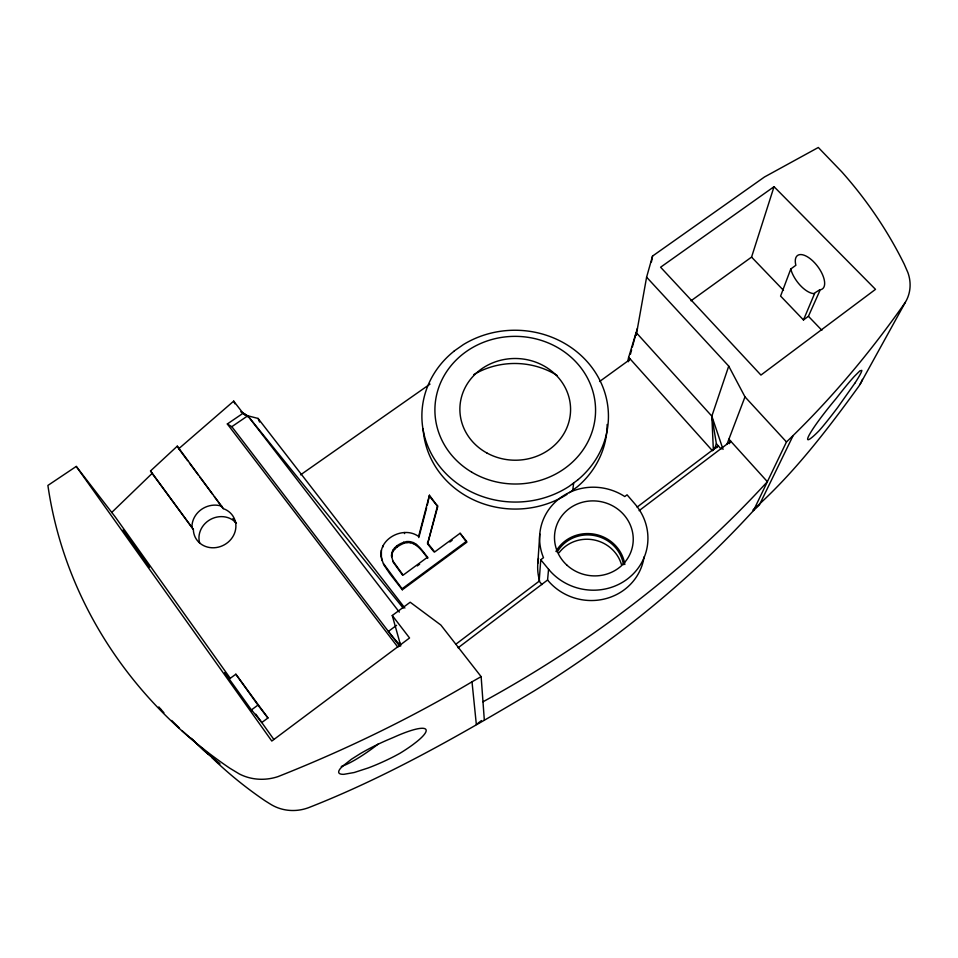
<?xml version="1.0" encoding="UTF-8"?>
<svg xmlns="http://www.w3.org/2000/svg" width="958" height="958" viewBox="0 0 958 958"><rect width="100%" height="100%" fill="white"/><g stroke="black" fill="none" stroke-linecap="round" stroke-linejoin="round"><path stroke-width="1.44" d="M636.208 335.384L646.602 277.173L652.542 256.073L764.46 177.002L818.324 147.484L841.651 171.698A459.888 423.412 -2 0 1 904.196 264.097L907.897 272.575A45.876 39.17 18.1 0 1 905.358 302.297L860.021 384.409M628.544 361.657L628.664 357.298L637.417 328.354M381.104 554.886L382.11 560.538C375.129 540.528 402.695 524.78 418.61 536.492L429.435 495.238L437.77 506.543L427.579 543.857L433.95 551.868M381.392 555.951L381.38 550.227M537.821 563.22L539.797 534.001M541.977 584.596L539.186 581.171L540.755 559.747L543.485 557.7A55.049 52.163 12.9 0 1 559.879 498.172A55.049 52.163 12.9 0 1 624.772 496.543L627.059 494.819L634.95 503.992A55.899 52.953 12.4 0 1 627.43 578.991A55.899 52.953 12.4 0 1 548.563 569.244L540.755 559.747M391.499 555.76C391.403 547.725 399.881 542.875 406.815 541.557C416.694 540.623 422.035 550.79 427.567 557.185L427.747 558.239C422.071 550.91 414.814 539.534 403.881 543.294C398.229 545.629 391.475 549.82 391.75 556.814L391.499 555.76L393.163 562.059L402.48 575.004M458.092 647.8L547.569 580.021L548.563 569.244M572.764 490.173L573.65 482.988M627.897 361.489L628.664 357.298L712.453 450.763M651.44 261.893L652.542 256.073M418.802 537.594L426.621 507.764M427.364 504.926L429.435 495.238M630.46 354.125L631.609 349.826M632.376 346.952L636.22 332.606L711.842 416.155L723.039 449.398M427.579 543.857L437.614 505.393M690.993 300.812L751.563 257.103L774.04 186.69L875.504 289.352L760.939 375.069L660.601 267.222L774.04 186.69M713.375 450.38L711.842 416.155L728.727 366.112L646.602 277.173M714.428 449.158L716.38 443.734L711.842 416.155M790.781 268.994L780.59 296.07L803.475 319.96L808.42 316.284L820.252 289.771A20.848 9.628 53.1 0 0 814.851 263.031L813.055 261.187A20.848 9.628 53.1 0 0 795.679 264.48L795.882 265.27L790.781 268.994L791.104 270.228A20.872 9.544 53.1 0 0 799.906 284.993L801.654 286.801A20.872 9.544 53.1 0 0 813.749 293.603L819.713 289.795M726.942 444.356L744.989 396.863L728.727 366.112M803.475 319.96L814.587 293.579M905.358 302.297C870.247 352.412 830.718 399.642 786.47 441.961L753.503 510.578C711.543 556.538 665.02 598.295 615.24 635.657C589.014 655.332 561.879 673.785 533.989 691.017C461.84 734.056 388.732 776.076 310.392 806.959A46.02 43.517 -51 0 1 270.396 804.121L264.983 800.732A404.527 378.685 -0.4 0 1 211.742 757.479M793.044 435.77L759.347 504.998L753.503 510.578L752.988 509.931C793.44 474.006 826.778 430.417 858.488 386.745A40.643 35.638 19.6 0 0 862.416 379.404M729.266 443.674L730.774 441.243L728.918 439.147M716.608 447.805L718.189 445.769L716.38 443.734M111.643 512.53L152.13 473.408L150.538 470.941L177.29 446.153L223.262 508.614A21.663 19.735 -27.5 0 1 235.105 531.582A21.663 19.735 -27.5 0 1 211.874 547.76A21.663 19.735 -27.5 0 1 193.36 529.451L152.13 473.408M187.648 460.702L178.751 448.727L233.704 401.127L243.057 413.257L247.691 416.646M481.479 720.548L476.342 724.535L472.007 681.809L481.132 676.635L440.86 625.047L410.18 602.223L392.265 615.503L400.779 645.896M639.106 510.674L730.774 441.243L767.382 481.682C685.952 570.501 588.583 644.087 482.976 701.795M455.685 644.339L539.186 581.171M637.106 507.105L718.189 445.769L721.087 448.979M396.588 625.323L388.385 631.418A22.549 2.048 53.9 0 0 400.013 643.165M578.297 479.539L569.004 486.436A93.321 85.909 0.8 0 1 441.638 468.905A93.321 85.909 0.8 0 1 454.32 350.963M569.315 492.723L577.339 486.772A92.16 85.022 0.8 0 0 606.833 431.136M235.848 674.216L267.953 717.961L261.797 722.536L251.499 709.866L257.942 705.1L235.848 674.216L229.441 678.899L224.699 672.732L252.014 710.752L251.499 709.866M466.534 541.258L466.63 542.348L402.324 589.781L402.085 588.799L466.534 541.258L460.103 533.271L434.692 551.94L427.4 542.779M427.567 557.185L403.138 575.135L392.9 561.017M417.305 565.915L419.628 564.202M449.829 542L452.14 540.3M599.588 381.512L630.364 359.202M300.572 474.833L430.01 384.11M454.284 350.927L463.433 344.545A93.321 85.909 0.7 0 1 588.547 363.238A93.321 85.909 0.7 0 1 578.261 479.503M397.869 647.165L227.333 423.975L243.057 413.257L247.787 415.784L258.073 418.442L404.887 608.055M227.333 423.975L231.812 426.681L247.787 415.784L403.234 608.138M230.159 678.168L115.2 516.889L76.257 466.426L47.9 485.431A458.295 420.61 -0.4 0 0 229.752 768.172L239.296 773.944A52.582 49.373 -45.7 0 0 277.904 776.651C344.916 750.114 410.036 718.632 472.007 681.809M240.793 411.772L245.523 415.197M248.062 416.67L242.434 412.443L245.787 415.089M182.056 730.715L219.921 763.993L203.096 749.958L191.372 738.319M179.409 728.104L171.674 720.464M163.914 712.716L160.704 709.16M751.563 257.103L783.464 290.31M808.42 316.284L821.868 330.282M744.989 396.863L786.47 441.961M430.513 497.525L436.86 505.417M466.63 542.348L460.103 533.271M257.942 705.1L267.953 717.961M402.085 588.799L383.499 563.675M402.324 589.781L390.002 573.95L383.775 564.717L381.835 559.484M247.787 415.784L399.318 612.126M392.265 615.503L409.557 637.98L271.797 741.049L76.257 466.426M231.812 426.681L399.785 646.327M232.926 518.565L236.422 523.248A21.28 19.435 -27.9 0 0 210.556 519.392A21.28 19.435 -27.9 0 0 199.695 543.138M233.524 519.679L236.147 523.188M189.433 463.097L198.342 475.072M200.114 477.467L212.58 494.244M214.364 496.639L223.262 508.614M150.538 470.941L193.36 529.451M255.834 714.189L273.856 739.456M177.29 446.153L178.751 448.727M233.704 401.127L234.89 403.809M258.073 418.442L259.582 422.047M382.805 545.785L383.08 546.862M391.762 552.898L392.014 553.964M392.816 550.251L393.079 551.317M394.624 547.844L394.876 548.91M397.103 545.665L397.354 546.743M403.653 542.204L403.881 543.294M406.815 541.557L407.042 542.647M404.36 532.516L404.587 533.606M410 541.629L410.216 542.707M413.389 542.539L413.593 543.617M416.395 544.36L416.598 545.437M481.132 676.635L484.317 719.949M473.815 374.59A75.862 70.185 0.8 0 1 557.101 375.428M378.53 743.803A47.72 9.293 -37.8 0 1 341.288 766.46M607.133 424.466A92.16 85.022 0.8 0 1 606.929 429.807M566.992 494.388A92.1 84.975 0.8 0 1 474.45 500.268A92.1 84.975 0.8 0 1 423.137 428.861M539.605 580.823A51.768 49.433 14.3 0 1 538.54 558.227M644.075 556.897A54.582 51.876 12.9 0 1 604.498 598.99A54.582 51.876 12.9 0 1 547.569 580.021M191.935 527.199A21.771 19.819 -27.4 0 1 221.981 506.279M160.669 709.136A47.337 1.545 48.5 0 1 158.824 706.908M208.64 754.449A404.527 378.685 -0.4 0 1 202.569 748.294M559.053 552.766A35.266 33.722 14.5 0 1 593.721 539.881A35.266 33.722 14.5 0 1 621.491 564.609M557.173 552.095A35.578 33.985 14.3 0 1 594.499 535.558A35.578 33.985 14.3 0 1 623.454 564.669M555.939 551.449A36.991 35.338 14.3 0 1 594.75 534.253A36.991 35.338 14.3 0 1 624.844 564.513M854.764 383.344L837.603 407.605A45.337 3.449 -53.2 0 1 821.964 427.412L819.21 430.597A44.176 4.275 -50.7 0 1 812.121 437.291L810.42 438.608A42.99 4.155 -50.7 0 1 822.108 416.047L825.377 411.796A44.128 4.263 -50.7 0 1 835.999 398.696L839.447 394.301A45.218 3.437 -53.2 0 1 854.392 376.326L859.889 370.866L861.817 370.375A42.356 3.221 -53.2 0 1 854.775 383.344M342.066 766.651L340.234 768.687A46.655 8.826 -25.3 0 0 343.898 774.315L354.173 772.519L368.243 767.945A49.888 9.448 -25.4 0 0 394.816 756.066L399.893 753.323A48.63 9.149 -28.2 0 0 412.946 744.617L416.502 741.887A47.313 8.897 -28.2 0 0 412.754 730.02A48.451 9.113 -28.2 0 0 393.594 737.373L388.002 739.732A49.756 9.4 -25.4 0 0 360.459 753.551L351.466 759.215L342.066 766.651M149.52 566.825L123.103 530.217L149.52 566.825M471.683 472.138A80.328 73.826 0.7 0 0 595.469 413.988A80.328 73.826 0.7 0 0 478.545 344.437A80.328 73.826 0.7 0 0 471.683 472.138M486.975 453.038A55.348 50.858 0.7 0 0 570.573 410.096A55.348 50.858 0.7 0 0 488.149 364.95A55.348 50.858 0.7 0 0 486.975 453.038M567.04 565.256A39.482 37.41 12.7 0 0 632.244 547.641A39.482 37.41 12.7 0 0 582.308 502.291A39.482 37.41 12.7 0 0 567.04 565.256"/></g></svg>
